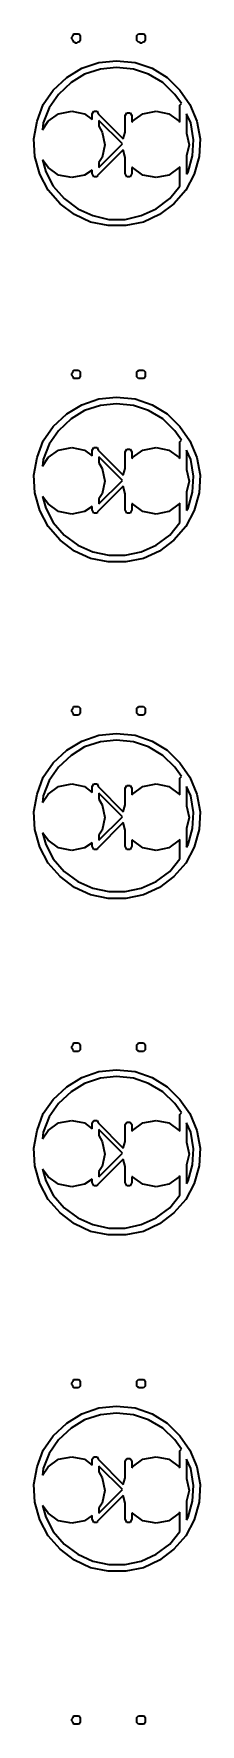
# Model space of a CAD drawing. Header units: millimetres. Extents: x 13 to 30, y -7 to 214.
# Drawn here: x 12.9 to 17.9, y 103.9 to 154.1 of the extents above; entities that cross this region are included whole.
import ezdxf

# ---------------------------------------------------------------- set-up
doc = ezdxf.new("R2010")
doc.units = ezdxf.units.MM
doc.layers.add('Pen 3', color=96, linetype='CONTINUOUS', true_color=0x008000)

msp = doc.modelspace()

# ---------------------------------------------------------------- linework, layer by layer
at = {"layer": 'Pen 3', "color": 96, "lineweight": 35, "true_color": 0x008000}
for p, q in [((14.075, 154.05), (14.1, 154.075)), ((14.075, 154), (14.075, 154.05)), ((14.1, 153.975), (14.075, 154)), ((14.1, 154.1), (14.125, 154.125)), ((14.1, 154.075), (14.1, 154.1)), ((14.1, 153.95), (14.1, 153.975)), ((14.125, 153.925), (14.1, 153.95)), ((14.125, 154.125), (14.125, 154.15)), ((14.125, 154.15), (14.15, 154.15)), ((14.125, 153.9), (14.125, 153.925)), ((14.15, 153.9), (14.125, 153.9)), ((14.15, 154.15), (14.175, 154.15)), ((14.175, 153.875), (14.15, 153.9)), ((14.175, 154.15), (14.225, 154.15)), ((14.225, 153.875), (14.175, 153.875)), ((14.225, 154.15), (14.25, 154.15)), ((14.25, 153.9), (14.225, 153.875)), ((14.25, 154.15), (14.275, 154.15)), ((14.275, 153.9), (14.25, 153.9)), ((14.275, 154.15), (14.3, 154.125)), ((14.3, 153.925), (14.275, 153.9)), ((14.3, 154.125), (14.325, 154.1)), ((14.325, 153.95), (14.3, 153.925)), ((14.325, 154.1), (14.325, 154.075)), ((14.325, 154.075), (14.325, 154.05)), ((14.325, 154.05), (14.325, 154)), ((14.325, 154), (14.325, 153.975)), ((14.325, 153.975), (14.325, 153.95)), ((16, 154.1), (16.025, 154.125)), ((16, 154.075), (16, 154.1)), ((16, 154.05), (16, 154.075)), ((16, 154), (16, 154.05)), ((16, 153.975), (16, 154)), ((16, 153.95), (16, 153.975)), ((16.025, 153.925), (16, 153.95)), ((16.025, 154.125), (16.05, 154.15)), ((16.05, 153.9), (16.025, 153.925)), ((16.05, 154.15), (16.075, 154.15)), ((16.075, 153.9), (16.05, 153.9)), ((16.075, 154.15), (16.1, 154.15)), ((16.1, 153.875), (16.075, 153.9)), ((16.1, 154.15), (16.15, 154.15)), ((16.15, 153.875), (16.1, 153.875)), ((16.15, 154.15), (16.175, 154.15)), ((16.175, 153.9), (16.15, 153.875)), ((16.175, 154.15), (16.2, 154.15)), ((16.2, 153.9), (16.175, 153.9)), ((16.2, 154.15), (16.225, 154.125)), ((16.225, 153.925), (16.2, 153.9)), ((16.225, 154.125), (16.25, 154.1)), ((16.25, 153.95), (16.225, 153.925)), ((16.25, 154.1), (16.25, 154.075)), ((16.25, 154.075), (16.25, 154.05)), ((16.25, 154.05), (16.25, 154)), ((16.25, 154), (16.25, 153.975)), ((16.25, 153.975), (16.25, 153.95)), ((14.375, 153.125), (14.875, 153.3)), ((14.875, 153.3), (15.4, 153.35)), ((15.4, 153.35), (15.95, 153.3)), ((15.95, 153.3), (16.45, 153.125)), ((13.525, 152.475), (13.925, 152.85)), ((13.925, 152.85), (14.375, 153.125)), ((14.45, 152.95), (14.05, 152.7)), ((14.925, 153.1), (14.45, 152.95)), ((15.4, 153.15), (14.925, 153.1)), ((15.9, 153.1), (15.4, 153.15)), ((16.35, 152.95), (15.9, 153.1)), ((16.775, 152.7), (16.35, 152.95)), ((16.45, 153.125), (16.9, 152.85)), ((16.9, 152.85), (17.275, 152.475)), ((13.225, 152.05), (13.525, 152.475)), ((13.675, 152.35), (13.4, 151.95)), ((14.05, 152.7), (13.675, 152.35)), ((17.125, 152.35), (16.775, 152.7)), ((17.325, 152.075), (17.125, 152.35)), ((17.275, 152.475), (17.575, 152.05)), ((13.05, 151.55), (13.225, 152.05)), ((13.4, 151.95), (13.225, 151.5)), ((13.375, 151.55), (13.675, 151.775)), ((13.675, 151.775), (14.075, 151.85)), ((14.075, 151.85), (14.45, 151.775)), ((14.45, 151.775), (14.675, 151.6)), ((14.675, 151.775), (14.725, 151.85)), ((14.675, 151.6), (14.675, 151.775)), ((14.725, 151.85), (14.825, 151.85)), ((14.825, 151.85), (14.85, 151.775)), ((14.85, 151.775), (15.6, 151.025)), ((15.65, 151.725), (15.7, 151.8)), ((15.7, 151.8), (15.8, 151.8)), ((15.8, 151.8), (15.85, 151.725)), ((15.875, 151.55), (16.175, 151.775)), ((16.175, 151.775), (16.575, 151.85)), ((16.575, 151.85), (16.95, 151.775)), ((16.95, 151.775), (17.25, 151.55)), ((17.275, 152.025), (17.325, 152.075)), ((17.275, 151.525), (17.275, 152.025)), ((17.6, 151.5), (17.475, 151.775)), ((17.475, 151.775), (17.475, 151.2)), ((17.575, 152.05), (17.775, 151.55)), ((12.95, 151.025), (13.05, 151.55)), ((13.2, 151.3), (13.375, 151.55)), ((13.225, 151.5), (13.2, 151.3)), ((15.575, 150.875), (14.875, 151.575)), ((14.875, 151.575), (14.875, 151.4)), ((14.875, 151.4), (14.975, 151.225)), ((15.65, 151.25), (15.65, 151.725)), ((15.85, 151.725), (15.85, 151.525)), ((15.85, 151.525), (15.875, 151.55)), ((17.25, 151.55), (17.275, 151.525)), ((17.675, 151), (17.6, 151.5)), ((17.775, 151.55), (17.875, 151.025)), ((12.975, 150.5), (12.95, 151.025)), ((14.875, 150.175), (15.575, 150.875)), ((14.975, 151.225), (15.05, 150.85)), ((15.05, 150.85), (14.975, 150.475)), ((15.6, 151.025), (15.65, 151.225)), ((15.65, 151.225), (15.65, 151.25)), ((17.475, 151.2), (17.55, 150.85)), ((17.55, 150.85), (17.475, 150.525)), ((17.65, 150.525), (17.675, 151)), ((17.875, 151.025), (17.85, 150.5)), ((13.125, 149.975), (12.975, 150.5)), ((13.375, 150.175), (13.2, 150.4)), ((13.2, 150.4), (13.3, 150.05)), ((15.6, 150.7), (14.825, 149.925)), ((14.975, 150.475), (14.875, 150.325)), ((14.875, 150.325), (14.875, 150.175)), ((15.65, 150.475), (15.6, 150.7)), ((15.65, 150), (15.65, 150.475)), ((15.65, 150.475), (15.65, 150.475)), ((17.475, 150.525), (17.475, 149.975)), ((17.525, 150.05), (17.65, 150.525)), ((17.85, 150.5), (17.7, 149.975)), ((13.375, 149.5), (13.125, 149.975)), ((13.3, 150.05), (13.525, 149.625)), ((13.675, 149.95), (13.375, 150.175)), ((14.075, 149.875), (13.675, 149.95)), ((14.45, 149.95), (14.075, 149.875)), ((14.675, 150.1), (14.45, 149.95)), ((14.675, 150), (14.675, 150.1)), ((14.725, 149.9), (14.675, 150)), ((14.75, 149.9), (14.725, 149.9)), ((14.775, 149.9), (14.75, 149.9)), ((14.75, 149.9), (14.75, 149.9)), ((14.825, 149.9), (14.775, 149.9)), ((14.825, 149.925), (14.825, 149.9)), ((15.7, 149.9), (15.65, 150)), ((15.8, 149.9), (15.7, 149.9)), ((15.85, 150), (15.8, 149.9)), ((15.875, 150.175), (15.85, 150.175)), ((15.85, 150.175), (15.85, 150)), ((16.175, 149.95), (15.875, 150.175)), ((16.575, 149.875), (16.175, 149.95)), ((16.95, 149.95), (16.575, 149.875)), ((17.25, 150.175), (16.95, 149.95)), ((17.275, 150.2), (17.25, 150.175)), ((17.275, 149.625), (17.275, 150.2)), ((17.7, 149.975), (17.45, 149.5)), ((17.475, 149.975), (17.525, 150.05)), ((13.725, 149.1), (13.375, 149.5)), ((13.525, 149.625), (13.85, 149.25)), ((13.85, 149.25), (14.25, 148.95)), ((16.575, 148.95), (16.975, 149.25)), ((16.975, 149.25), (17.275, 149.625)), ((17.45, 149.5), (17.1, 149.1)), ((14.15, 148.775), (13.725, 149.1)), ((14.625, 148.55), (14.15, 148.775)), ((14.25, 148.95), (14.7, 148.75)), ((14.7, 148.75), (15.175, 148.625)), ((15.65, 148.625), (16.125, 148.75)), ((16.125, 148.75), (16.575, 148.95)), ((16.675, 148.775), (16.2, 148.55)), ((17.1, 149.1), (16.675, 148.775)), ((15.15, 148.45), (14.625, 148.55)), ((15.675, 148.45), (15.15, 148.45)), ((15.175, 148.625), (15.65, 148.625)), ((16.2, 148.55), (15.675, 148.45)), ((14.075, 144.05), (14.1, 144.075)), ((14.075, 144), (14.075, 144.05)), ((14.1, 143.975), (14.075, 144)), ((14.1, 144.1), (14.125, 144.125)), ((14.1, 144.075), (14.1, 144.1)), ((14.1, 143.95), (14.1, 143.975)), ((14.125, 143.925), (14.1, 143.95)), ((14.125, 144.125), (14.125, 144.15)), ((14.125, 144.15), (14.15, 144.15)), ((14.125, 143.9), (14.125, 143.925)), ((14.15, 143.9), (14.125, 143.9)), ((14.15, 144.15), (14.175, 144.15)), ((14.175, 143.9), (14.15, 143.9)), ((14.175, 144.15), (14.225, 144.15)), ((14.225, 143.9), (14.175, 143.9)), ((14.225, 144.15), (14.25, 144.15)), ((14.25, 143.9), (14.225, 143.9)), ((14.25, 144.15), (14.275, 144.15)), ((14.275, 143.9), (14.25, 143.9)), ((14.275, 144.15), (14.3, 144.125)), ((14.3, 143.925), (14.275, 143.9)), ((14.3, 144.125), (14.325, 144.1)), ((14.325, 143.95), (14.3, 143.925)), ((14.325, 144.1), (14.325, 144.075)), ((14.325, 144.075), (14.325, 144.05)), ((14.325, 144.05), (14.325, 144)), ((14.325, 144), (14.325, 143.975)), ((14.325, 143.975), (14.325, 143.95)), ((16, 144.1), (16.025, 144.125)), ((16, 144.075), (16, 144.1)), ((16, 144.05), (16, 144.075)), ((16, 144), (16, 144.05)), ((16, 143.975), (16, 144)), ((16, 143.95), (16, 143.975)), ((16.025, 143.925), (16, 143.95)), ((16.025, 144.125), (16.05, 144.15)), ((16.05, 143.9), (16.025, 143.925)), ((16.05, 144.15), (16.075, 144.15)), ((16.075, 143.9), (16.05, 143.9)), ((16.075, 144.15), (16.1, 144.15)), ((16.1, 143.9), (16.075, 143.9)), ((16.1, 144.15), (16.15, 144.15)), ((16.15, 143.9), (16.1, 143.9)), ((16.15, 144.15), (16.175, 144.15)), ((16.175, 143.9), (16.15, 143.9)), ((16.175, 144.15), (16.2, 144.15)), ((16.2, 143.9), (16.175, 143.9)), ((16.2, 144.15), (16.225, 144.125)), ((16.225, 143.925), (16.2, 143.9)), ((16.225, 144.125), (16.25, 144.1)), ((16.25, 143.95), (16.225, 143.925)), ((16.25, 144.1), (16.25, 144.075)), ((16.25, 144.075), (16.25, 144.05)), ((16.25, 144.05), (16.25, 144)), ((16.25, 144), (16.25, 143.975)), ((16.25, 143.975), (16.25, 143.95)), ((14.375, 143.125), (14.875, 143.3)), ((14.875, 143.3), (15.4, 143.35)), ((15.4, 143.35), (15.95, 143.3)), ((15.95, 143.3), (16.45, 143.125)), ((13.525, 142.475), (13.925, 142.85)), ((13.925, 142.85), (14.375, 143.125)), ((14.45, 142.95), (14.05, 142.7)), ((14.925, 143.1), (14.45, 142.95)), ((15.4, 143.15), (14.925, 143.1)), ((15.9, 143.1), (15.4, 143.15)), ((16.35, 142.95), (15.9, 143.1)), ((16.775, 142.7), (16.35, 142.95)), ((16.45, 143.125), (16.9, 142.85)), ((16.9, 142.85), (17.275, 142.475)), ((13.225, 142.05), (13.525, 142.475)), ((13.675, 142.35), (13.4, 141.95)), ((14.05, 142.7), (13.675, 142.35)), ((17.125, 142.35), (16.775, 142.7)), ((17.325, 142.075), (17.125, 142.35)), ((17.275, 142.475), (17.575, 142.05)), ((13.05, 141.55), (13.225, 142.05)), ((13.4, 141.95), (13.225, 141.5)), ((13.375, 141.55), (13.675, 141.775)), ((13.675, 141.775), (14.075, 141.85)), ((14.075, 141.85), (14.45, 141.775)), ((14.45, 141.775), (14.675, 141.6)), ((14.675, 141.775), (14.725, 141.85)), ((14.675, 141.6), (14.675, 141.775)), ((14.725, 141.85), (14.825, 141.85)), ((14.825, 141.85), (14.85, 141.775)), ((14.85, 141.775), (15.6, 141.025)), ((15.65, 141.725), (15.7, 141.8)), ((15.65, 141.25), (15.65, 141.725)), ((15.7, 141.8), (15.8, 141.8)), ((15.8, 141.8), (15.85, 141.725)), ((15.85, 141.725), (15.85, 141.525)), ((15.875, 141.55), (16.175, 141.775)), ((16.175, 141.775), (16.575, 141.85)), ((16.575, 141.85), (16.95, 141.775)), ((16.95, 141.775), (17.25, 141.55)), ((17.275, 142.025), (17.325, 142.075)), ((17.275, 141.525), (17.275, 142.025)), ((17.6, 141.5), (17.475, 141.775)), ((17.475, 141.775), (17.475, 141.2)), ((17.575, 142.05), (17.775, 141.55)), ((12.95, 141.025), (13.05, 141.55)), ((13.2, 141.3), (13.375, 141.55)), ((13.225, 141.5), (13.2, 141.3)), ((15.575, 140.875), (14.875, 141.575)), ((14.875, 141.575), (14.875, 141.4)), ((14.875, 141.4), (14.975, 141.225)), ((14.975, 141.225), (15.05, 140.85)), ((15.6, 141.025), (15.65, 141.225)), ((15.65, 141.225), (15.65, 141.25)), ((15.85, 141.525), (15.875, 141.55)), ((17.25, 141.55), (17.275, 141.525)), ((17.675, 141), (17.6, 141.5)), ((17.775, 141.55), (17.875, 141.025)), ((12.975, 140.5), (12.95, 141.025)), ((15.6, 140.7), (14.825, 139.925)), ((14.875, 140.175), (15.575, 140.875)), ((15.05, 140.85), (14.975, 140.475)), ((15.65, 140.475), (15.6, 140.7)), ((17.475, 141.2), (17.55, 140.85)), ((17.55, 140.85), (17.475, 140.525)), ((17.65, 140.525), (17.675, 141)), ((17.875, 141.025), (17.85, 140.5)), ((13.125, 139.975), (12.975, 140.5)), ((13.375, 140.175), (13.2, 140.4)), ((13.2, 140.4), (13.3, 140.05)), ((14.975, 140.475), (14.875, 140.325)), ((14.875, 140.325), (14.875, 140.175)), ((15.65, 140), (15.65, 140.475)), ((15.65, 140.475), (15.65, 140.475)), ((17.275, 140.2), (17.25, 140.175)), ((17.275, 139.625), (17.275, 140.2)), ((17.475, 140.525), (17.475, 139.975)), ((17.525, 140.05), (17.65, 140.525)), ((17.85, 140.5), (17.7, 139.975)), ((13.375, 139.5), (13.125, 139.975)), ((13.3, 140.05), (13.525, 139.625)), ((13.675, 139.95), (13.375, 140.175)), ((14.075, 139.875), (13.675, 139.95)), ((14.45, 139.95), (14.075, 139.875)), ((14.675, 140.1), (14.45, 139.95)), ((14.675, 140), (14.675, 140.1)), ((14.725, 139.9), (14.675, 140)), ((14.75, 139.9), (14.725, 139.9)), ((14.775, 139.9), (14.75, 139.9)), ((14.75, 139.9), (14.75, 139.9)), ((14.825, 139.9), (14.775, 139.9)), ((14.825, 139.925), (14.825, 139.9)), ((15.7, 139.9), (15.65, 140)), ((15.8, 139.9), (15.7, 139.9)), ((15.85, 140), (15.8, 139.9)), ((15.875, 140.175), (15.85, 140.175)), ((15.85, 140.175), (15.85, 140)), ((16.175, 139.95), (15.875, 140.175)), ((16.575, 139.875), (16.175, 139.95)), ((16.95, 139.95), (16.575, 139.875)), ((17.25, 140.175), (16.95, 139.95)), ((17.7, 139.975), (17.45, 139.5)), ((17.475, 139.975), (17.525, 140.05)), ((13.725, 139.1), (13.375, 139.5)), ((13.525, 139.625), (13.85, 139.25)), ((13.85, 139.25), (14.25, 138.95)), ((16.575, 138.95), (16.975, 139.25)), ((16.975, 139.25), (17.275, 139.625)), ((17.45, 139.5), (17.1, 139.1)), ((14.15, 138.775), (13.725, 139.1)), ((14.625, 138.55), (14.15, 138.775)), ((14.25, 138.95), (14.7, 138.75)), ((14.7, 138.75), (15.175, 138.65)), ((15.65, 138.65), (16.125, 138.75)), ((16.125, 138.75), (16.575, 138.95)), ((16.675, 138.775), (16.2, 138.55)), ((17.1, 139.1), (16.675, 138.775)), ((15.15, 138.45), (14.625, 138.55)), ((15.675, 138.45), (15.15, 138.45)), ((15.175, 138.65), (15.65, 138.65)), ((16.2, 138.55), (15.675, 138.45)), ((14.075, 134.05), (14.1, 134.075)), ((14.075, 134), (14.075, 134.05)), ((14.1, 133.975), (14.075, 134)), ((14.1, 134.1), (14.125, 134.125)), ((14.1, 134.075), (14.1, 134.1)), ((14.1, 133.95), (14.1, 133.975)), ((14.125, 133.925), (14.1, 133.95)), ((14.125, 134.125), (14.125, 134.15)), ((14.125, 134.15), (14.15, 134.15)), ((14.125, 133.9), (14.125, 133.925)), ((14.15, 133.9), (14.125, 133.9)), ((14.15, 134.15), (14.175, 134.15)), ((14.175, 133.9), (14.15, 133.9)), ((14.175, 134.15), (14.225, 134.15)), ((14.225, 133.9), (14.175, 133.9)), ((14.225, 134.15), (14.25, 134.15)), ((14.25, 133.9), (14.225, 133.9)), ((14.25, 134.15), (14.275, 134.15)), ((14.275, 133.9), (14.25, 133.9)), ((14.275, 134.15), (14.3, 134.125)), ((14.3, 133.925), (14.275, 133.9)), ((14.3, 134.125), (14.325, 134.1)), ((14.325, 133.95), (14.3, 133.925)), ((14.325, 134.1), (14.325, 134.075)), ((14.325, 134.075), (14.325, 134.05)), ((14.325, 134.05), (14.325, 134)), ((14.325, 134), (14.325, 133.975)), ((14.325, 133.975), (14.325, 133.95)), ((16, 134.1), (16.025, 134.125)), ((16, 134.075), (16, 134.1)), ((16, 134.05), (16, 134.075)), ((16, 134), (16, 134.05)), ((16, 133.975), (16, 134)), ((16, 133.95), (16, 133.975)), ((16.025, 133.925), (16, 133.95)), ((16.025, 134.125), (16.05, 134.15)), ((16.05, 133.9), (16.025, 133.925)), ((16.05, 134.15), (16.075, 134.15)), ((16.075, 133.9), (16.05, 133.9)), ((16.075, 134.15), (16.1, 134.15)), ((16.1, 133.9), (16.075, 133.9)), ((16.1, 134.15), (16.15, 134.15)), ((16.15, 133.9), (16.1, 133.9)), ((16.15, 134.15), (16.175, 134.15)), ((16.175, 133.9), (16.15, 133.9)), ((16.175, 134.15), (16.2, 134.15)), ((16.2, 133.9), (16.175, 133.9)), ((16.2, 134.15), (16.225, 134.125)), ((16.225, 133.925), (16.2, 133.9)), ((16.225, 134.125), (16.25, 134.1)), ((16.25, 133.95), (16.225, 133.925)), ((16.25, 134.1), (16.25, 134.075)), ((16.25, 134.075), (16.25, 134.05)), ((16.25, 134.05), (16.25, 134)), ((16.25, 134), (16.25, 133.975)), ((16.25, 133.975), (16.25, 133.95)), ((14.375, 133.125), (14.875, 133.3)), ((14.875, 133.3), (15.4, 133.35)), ((15.4, 133.35), (15.95, 133.3)), ((15.95, 133.3), (16.45, 133.125)), ((13.525, 132.475), (13.925, 132.85)), ((14.05, 132.7), (13.675, 132.35)), ((13.925, 132.85), (14.375, 133.125)), ((14.45, 132.95), (14.05, 132.7)), ((14.925, 133.1), (14.45, 132.95)), ((15.4, 133.15), (14.925, 133.1)), ((15.9, 133.1), (15.4, 133.15)), ((16.35, 132.95), (15.9, 133.1)), ((16.775, 132.7), (16.35, 132.95)), ((16.45, 133.125), (16.9, 132.85)), ((17.125, 132.35), (16.775, 132.7)), ((16.9, 132.85), (17.275, 132.475)), ((13.225, 132.05), (13.525, 132.475)), ((13.675, 132.35), (13.4, 131.95)), ((17.325, 132.075), (17.125, 132.35)), ((17.275, 132.475), (17.575, 132.05)), ((13.05, 131.55), (13.225, 132.05)), ((13.4, 131.95), (13.225, 131.5)), ((13.375, 131.55), (13.675, 131.775)), ((13.675, 131.775), (14.075, 131.85)), ((14.075, 131.85), (14.45, 131.775)), ((14.45, 131.775), (14.675, 131.6)), ((14.675, 131.775), (14.725, 131.85)), ((14.675, 131.6), (14.675, 131.775)), ((14.725, 131.85), (14.825, 131.85)), ((14.825, 131.85), (14.85, 131.775)), ((14.85, 131.775), (15.6, 131.025)), ((15.65, 131.725), (15.7, 131.8)), ((15.65, 131.25), (15.65, 131.725)), ((15.7, 131.8), (15.8, 131.8)), ((15.8, 131.8), (15.85, 131.725)), ((15.85, 131.725), (15.85, 131.525)), ((15.875, 131.55), (16.175, 131.775)), ((16.175, 131.775), (16.575, 131.85)), ((16.575, 131.85), (16.95, 131.775)), ((16.95, 131.775), (17.25, 131.55)), ((17.275, 132.025), (17.325, 132.075)), ((17.275, 131.525), (17.275, 132.025)), ((17.6, 131.5), (17.475, 131.775)), ((17.475, 131.775), (17.475, 131.2)), ((17.575, 132.05), (17.775, 131.55)), ((12.95, 131.025), (13.05, 131.55)), ((13.2, 131.3), (13.375, 131.55)), ((13.225, 131.5), (13.2, 131.3)), ((15.575, 130.875), (14.875, 131.575)), ((14.875, 131.575), (14.875, 131.4)), ((14.875, 131.4), (14.975, 131.225)), ((14.975, 131.225), (15.05, 130.85)), ((15.6, 131.025), (15.65, 131.225)), ((15.65, 131.225), (15.65, 131.25)), ((15.85, 131.525), (15.875, 131.55)), ((17.25, 131.55), (17.275, 131.525)), ((17.475, 131.2), (17.55, 130.85)), ((17.675, 131), (17.6, 131.5)), ((17.775, 131.55), (17.875, 131.025)), ((12.975, 130.5), (12.95, 131.025)), ((15.6, 130.7), (14.825, 129.925)), ((14.875, 130.175), (15.575, 130.875)), ((15.05, 130.85), (14.975, 130.475)), ((15.65, 130.475), (15.6, 130.7)), ((17.55, 130.85), (17.475, 130.525)), ((17.65, 130.525), (17.675, 131)), ((17.875, 131.025), (17.85, 130.5)), ((13.125, 129.975), (12.975, 130.5)), ((13.375, 130.175), (13.2, 130.4)), ((13.2, 130.4), (13.3, 130.05)), ((13.675, 129.95), (13.375, 130.175)), ((14.975, 130.475), (14.875, 130.325)), ((14.875, 130.325), (14.875, 130.175)), ((15.65, 130), (15.65, 130.475)), ((15.65, 130.475), (15.65, 130.475)), ((15.875, 130.175), (15.85, 130.175)), ((15.85, 130.175), (15.85, 130)), ((16.175, 129.95), (15.875, 130.175)), ((17.25, 130.175), (16.95, 129.95)), ((17.275, 130.2), (17.25, 130.175)), ((17.275, 129.625), (17.275, 130.2)), ((17.475, 130.525), (17.475, 129.975)), ((17.525, 130.05), (17.65, 130.525)), ((17.85, 130.5), (17.7, 129.975)), ((13.375, 129.5), (13.125, 129.975)), ((13.3, 130.05), (13.525, 129.625)), ((14.075, 129.875), (13.675, 129.95)), ((14.45, 129.95), (14.075, 129.875)), ((14.675, 130.1), (14.45, 129.95)), ((14.675, 130), (14.675, 130.1)), ((14.725, 129.9), (14.675, 130)), ((14.75, 129.9), (14.725, 129.9)), ((14.775, 129.9), (14.75, 129.9)), ((14.75, 129.9), (14.75, 129.9)), ((14.825, 129.9), (14.775, 129.9)), ((14.825, 129.925), (14.825, 129.9)), ((15.7, 129.9), (15.65, 130)), ((15.8, 129.9), (15.7, 129.9)), ((15.85, 130), (15.8, 129.9)), ((16.575, 129.875), (16.175, 129.95)), ((16.95, 129.95), (16.575, 129.875)), ((17.7, 129.975), (17.45, 129.5)), ((17.475, 129.975), (17.525, 130.05)), ((13.725, 129.1), (13.375, 129.5)), ((13.525, 129.625), (13.85, 129.25)), ((13.85, 129.25), (14.25, 128.95)), ((16.575, 128.95), (16.975, 129.25)), ((16.975, 129.25), (17.275, 129.625)), ((17.45, 129.5), (17.1, 129.1)), ((14.15, 128.775), (13.725, 129.1)), ((14.625, 128.55), (14.15, 128.775)), ((14.25, 128.95), (14.7, 128.75)), ((14.7, 128.75), (15.175, 128.65)), ((15.175, 128.65), (15.65, 128.65)), ((15.65, 128.65), (16.125, 128.75)), ((16.125, 128.75), (16.575, 128.95)), ((16.675, 128.775), (16.2, 128.55)), ((17.1, 129.1), (16.675, 128.775)), ((15.15, 128.45), (14.625, 128.55)), ((15.675, 128.45), (15.15, 128.45)), ((16.2, 128.55), (15.675, 128.45)), ((14.1, 124.1), (14.125, 124.125)), ((14.125, 124.125), (14.125, 124.15)), ((14.125, 124.15), (14.15, 124.15)), ((14.15, 124.15), (14.175, 124.15)), ((14.175, 124.15), (14.225, 124.15)), ((14.225, 124.15), (14.25, 124.15)), ((14.25, 124.15), (14.275, 124.15)), ((14.275, 124.15), (14.3, 124.125)), ((14.3, 124.125), (14.325, 124.1)), ((16, 124.1), (16.025, 124.125)), ((16.025, 124.125), (16.05, 124.15)), ((16.05, 124.15), (16.075, 124.15)), ((16.075, 124.15), (16.1, 124.15)), ((16.1, 124.15), (16.15, 124.15)), ((16.15, 124.15), (16.175, 124.15)), ((16.175, 124.15), (16.2, 124.15)), ((16.2, 124.15), (16.225, 124.125)), ((16.225, 124.125), (16.25, 124.1)), ((14.075, 124.05), (14.1, 124.075)), ((14.075, 124), (14.075, 124.05)), ((14.1, 123.975), (14.075, 124)), ((14.1, 124.075), (14.1, 124.1)), ((14.1, 123.95), (14.1, 123.975)), ((14.125, 123.925), (14.1, 123.95)), ((14.125, 123.9), (14.125, 123.925)), ((14.15, 123.9), (14.125, 123.9)), ((14.175, 123.9), (14.15, 123.9)), ((14.225, 123.9), (14.175, 123.9)), ((14.25, 123.9), (14.225, 123.9)), ((14.275, 123.9), (14.25, 123.9)), ((14.3, 123.925), (14.275, 123.9)), ((14.325, 123.95), (14.3, 123.925)), ((14.325, 124.1), (14.325, 124.075)), ((14.325, 124.075), (14.325, 124.05)), ((14.325, 124.05), (14.325, 124)), ((14.325, 124), (14.325, 123.975)), ((14.325, 123.975), (14.325, 123.95)), ((16, 124.075), (16, 124.1)), ((16, 124.05), (16, 124.075)), ((16, 124), (16, 124.05)), ((16, 123.975), (16, 124)), ((16, 123.95), (16, 123.975)), ((16.025, 123.925), (16, 123.95)), ((16.05, 123.9), (16.025, 123.925)), ((16.075, 123.9), (16.05, 123.9)), ((16.1, 123.9), (16.075, 123.9)), ((16.15, 123.9), (16.1, 123.9)), ((16.175, 123.9), (16.15, 123.9)), ((16.2, 123.9), (16.175, 123.9)), ((16.225, 123.925), (16.2, 123.9)), ((16.25, 123.95), (16.225, 123.925)), ((16.25, 124.1), (16.25, 124.075)), ((16.25, 124.075), (16.25, 124.05)), ((16.25, 124.05), (16.25, 124)), ((16.25, 124), (16.25, 123.975)), ((16.25, 123.975), (16.25, 123.95)), ((13.925, 122.85), (14.375, 123.125)), ((14.375, 123.125), (14.875, 123.3)), ((14.875, 123.3), (15.4, 123.35)), ((15.4, 123.15), (14.925, 123.1)), ((15.4, 123.35), (15.95, 123.3)), ((15.9, 123.1), (15.4, 123.15)), ((15.95, 123.3), (16.45, 123.125)), ((16.45, 123.125), (16.9, 122.85)), ((13.525, 122.475), (13.925, 122.85)), ((14.05, 122.7), (13.675, 122.35)), ((14.45, 122.95), (14.05, 122.7)), ((14.925, 123.1), (14.45, 122.95)), ((16.35, 122.95), (15.9, 123.1)), ((16.775, 122.7), (16.35, 122.95)), ((17.125, 122.35), (16.775, 122.7)), ((16.9, 122.85), (17.275, 122.475)), ((13.225, 122.05), (13.525, 122.475)), ((13.675, 122.35), (13.4, 121.95)), ((17.325, 122.075), (17.125, 122.35)), ((17.275, 122.475), (17.575, 122.05)), ((13.05, 121.55), (13.225, 122.05)), ((13.4, 121.95), (13.225, 121.5)), ((13.375, 121.55), (13.675, 121.775)), ((13.675, 121.775), (14.075, 121.85)), ((14.075, 121.85), (14.45, 121.775)), ((14.45, 121.775), (14.675, 121.6)), ((14.675, 121.775), (14.725, 121.85)), ((14.675, 121.6), (14.675, 121.775)), ((14.725, 121.85), (14.825, 121.85)), ((14.825, 121.85), (14.85, 121.775)), ((14.85, 121.775), (15.6, 121.025)), ((15.65, 121.725), (15.7, 121.8)), ((15.65, 121.25), (15.65, 121.725)), ((15.7, 121.8), (15.8, 121.8)), ((15.8, 121.8), (15.85, 121.725)), ((15.85, 121.725), (15.85, 121.525)), ((15.875, 121.55), (16.175, 121.775)), ((16.175, 121.775), (16.575, 121.85)), ((16.575, 121.85), (16.95, 121.775)), ((16.95, 121.775), (17.25, 121.55)), ((17.275, 122.025), (17.325, 122.075)), ((17.275, 121.525), (17.275, 122.025)), ((17.6, 121.5), (17.475, 121.775)), ((17.475, 121.775), (17.475, 121.2)), ((17.575, 122.05), (17.775, 121.55)), ((12.95, 121.025), (13.05, 121.55)), ((13.2, 121.3), (13.375, 121.55)), ((13.225, 121.5), (13.2, 121.3)), ((15.575, 120.875), (14.875, 121.575)), ((14.875, 121.575), (14.875, 121.4)), ((14.875, 121.4), (14.975, 121.225)), ((14.975, 121.225), (15.05, 120.85)), ((15.6, 121.025), (15.65, 121.225)), ((15.65, 121.225), (15.65, 121.25)), ((15.85, 121.525), (15.875, 121.55)), ((17.25, 121.55), (17.275, 121.525)), ((17.475, 121.2), (17.55, 120.85)), ((17.675, 121), (17.6, 121.5)), ((17.775, 121.55), (17.875, 121.025)), ((12.975, 120.5), (12.95, 121.025)), ((15.6, 120.7), (14.825, 119.925)), ((14.875, 120.175), (15.575, 120.875)), ((15.05, 120.85), (14.975, 120.475)), ((15.65, 120.475), (15.6, 120.7)), ((17.55, 120.85), (17.475, 120.525)), ((17.65, 120.525), (17.675, 121)), ((17.875, 121.025), (17.85, 120.5)), ((13.125, 119.975), (12.975, 120.5)), ((13.375, 120.175), (13.2, 120.4)), ((13.2, 120.4), (13.3, 120.05)), ((13.675, 119.95), (13.375, 120.175)), ((14.675, 120.1), (14.45, 119.95)), ((14.675, 120), (14.675, 120.1)), ((14.975, 120.475), (14.875, 120.325)), ((14.875, 120.325), (14.875, 120.175)), ((15.65, 120), (15.65, 120.475)), ((15.65, 120.475), (15.65, 120.475)), ((15.875, 120.175), (15.85, 120.175)), ((15.85, 120.175), (15.85, 120)), ((16.175, 119.95), (15.875, 120.175)), ((17.25, 120.175), (16.95, 119.95)), ((17.275, 120.2), (17.25, 120.175)), ((17.275, 119.625), (17.275, 120.2)), ((17.475, 120.525), (17.475, 119.975)), ((17.525, 120.05), (17.65, 120.525)), ((17.85, 120.5), (17.7, 119.975)), ((13.375, 119.5), (13.125, 119.975)), ((13.3, 120.05), (13.525, 119.625)), ((13.525, 119.625), (13.85, 119.25)), ((14.075, 119.875), (13.675, 119.95)), ((14.45, 119.95), (14.075, 119.875)), ((14.725, 119.9), (14.675, 120)), ((14.75, 119.9), (14.725, 119.9)), ((14.775, 119.9), (14.75, 119.9)), ((14.75, 119.9), (14.75, 119.9)), ((14.825, 119.9), (14.775, 119.9)), ((14.825, 119.925), (14.825, 119.9)), ((15.7, 119.9), (15.65, 120)), ((15.8, 119.9), (15.7, 119.9)), ((15.85, 120), (15.8, 119.9)), ((16.575, 119.875), (16.175, 119.95)), ((16.95, 119.95), (16.575, 119.875)), ((16.975, 119.25), (17.275, 119.625)), ((17.7, 119.975), (17.45, 119.5)), ((17.475, 119.975), (17.525, 120.05)), ((13.725, 119.1), (13.375, 119.5)), ((14.15, 118.775), (13.725, 119.1)), ((13.85, 119.25), (14.25, 118.95)), ((16.575, 118.95), (16.975, 119.25)), ((17.1, 119.1), (16.675, 118.775)), ((17.45, 119.5), (17.1, 119.1)), ((14.625, 118.55), (14.15, 118.775)), ((14.25, 118.95), (14.7, 118.75)), ((14.7, 118.75), (15.175, 118.65)), ((15.175, 118.65), (15.65, 118.65)), ((15.65, 118.65), (16.125, 118.75)), ((16.125, 118.75), (16.575, 118.95)), ((16.675, 118.775), (16.2, 118.55)), ((15.15, 118.45), (14.625, 118.55)), ((15.675, 118.45), (15.15, 118.45)), ((16.2, 118.55), (15.675, 118.45)), ((14.075, 114.05), (14.1, 114.075)), ((14.1, 114.1), (14.125, 114.125)), ((14.1, 114.075), (14.1, 114.1)), ((14.125, 114.125), (14.125, 114.15)), ((14.125, 114.15), (14.15, 114.15)), ((14.15, 114.15), (14.175, 114.15)), ((14.175, 114.15), (14.225, 114.15)), ((14.225, 114.15), (14.25, 114.15)), ((14.25, 114.15), (14.275, 114.15)), ((14.275, 114.15), (14.3, 114.125)), ((14.3, 114.125), (14.325, 114.1)), ((14.325, 114.1), (14.325, 114.075)), ((14.325, 114.075), (14.325, 114.05)), ((16, 114.1), (16.025, 114.125)), ((16, 114.075), (16, 114.1)), ((16, 114.05), (16, 114.075)), ((16.025, 114.125), (16.05, 114.15)), ((16.05, 114.15), (16.075, 114.15)), ((16.075, 114.15), (16.1, 114.15)), ((16.1, 114.15), (16.15, 114.15)), ((16.15, 114.15), (16.175, 114.15)), ((16.175, 114.15), (16.2, 114.15)), ((16.2, 114.15), (16.225, 114.125)), ((16.225, 114.125), (16.25, 114.1)), ((16.25, 114.1), (16.25, 114.075)), ((16.25, 114.075), (16.25, 114.05)), ((14.075, 114), (14.075, 114.05)), ((14.1, 113.975), (14.075, 114)), ((14.1, 113.95), (14.1, 113.975)), ((14.125, 113.925), (14.1, 113.95)), ((14.125, 113.9), (14.125, 113.925)), ((14.15, 113.9), (14.125, 113.9)), ((14.175, 113.9), (14.15, 113.9)), ((14.225, 113.9), (14.175, 113.9)), ((14.25, 113.9), (14.225, 113.9)), ((14.275, 113.9), (14.25, 113.9)), ((14.3, 113.925), (14.275, 113.9)), ((14.325, 113.95), (14.3, 113.925)), ((14.325, 114.05), (14.325, 114)), ((14.325, 114), (14.325, 113.975)), ((14.325, 113.975), (14.325, 113.95)), ((16, 114), (16, 114.05)), ((16, 113.975), (16, 114)), ((16, 113.95), (16, 113.975)), ((16.025, 113.925), (16, 113.95)), ((16.05, 113.9), (16.025, 113.925)), ((16.075, 113.9), (16.05, 113.9)), ((16.1, 113.9), (16.075, 113.9)), ((16.15, 113.9), (16.1, 113.9)), ((16.175, 113.9), (16.15, 113.9)), ((16.2, 113.9), (16.175, 113.9)), ((16.225, 113.925), (16.2, 113.9)), ((16.25, 113.95), (16.225, 113.925)), ((16.25, 114.05), (16.25, 114)), ((16.25, 114), (16.25, 113.975)), ((16.25, 113.975), (16.25, 113.95)), ((13.925, 112.85), (14.375, 113.125)), ((14.375, 113.125), (14.875, 113.3)), ((14.925, 113.1), (14.45, 112.95)), ((14.875, 113.3), (15.4, 113.35)), ((15.4, 113.15), (14.925, 113.1)), ((15.4, 113.35), (15.95, 113.3)), ((15.9, 113.1), (15.4, 113.15)), ((16.35, 112.95), (15.9, 113.1)), ((15.95, 113.3), (16.45, 113.125)), ((16.45, 113.125), (16.9, 112.85)), ((13.525, 112.475), (13.925, 112.85)), ((14.05, 112.7), (13.675, 112.35)), ((14.45, 112.95), (14.05, 112.7)), ((16.775, 112.7), (16.35, 112.95)), ((17.125, 112.35), (16.775, 112.7)), ((16.9, 112.85), (17.275, 112.475)), ((13.225, 112.05), (13.525, 112.475)), ((13.675, 112.35), (13.4, 111.95)), ((17.325, 112.075), (17.125, 112.35)), ((17.275, 112.475), (17.575, 112.05)), ((17.275, 112.025), (17.325, 112.075)), ((13.05, 111.55), (13.225, 112.05)), ((13.4, 111.95), (13.225, 111.5)), ((13.375, 111.55), (13.675, 111.775)), ((13.675, 111.775), (14.075, 111.85)), ((14.075, 111.85), (14.45, 111.775)), ((14.45, 111.775), (14.675, 111.6)), ((14.675, 111.775), (14.725, 111.85)), ((14.675, 111.6), (14.675, 111.775)), ((14.725, 111.85), (14.825, 111.85)), ((14.825, 111.85), (14.85, 111.775)), ((14.85, 111.775), (15.6, 111.025)), ((15.575, 110.875), (14.875, 111.575)), ((14.875, 111.575), (14.875, 111.4)), ((15.65, 111.725), (15.7, 111.8)), ((15.65, 111.25), (15.65, 111.725)), ((15.7, 111.8), (15.8, 111.8)), ((15.8, 111.8), (15.85, 111.725)), ((15.85, 111.725), (15.85, 111.525)), ((15.875, 111.55), (16.175, 111.775)), ((16.175, 111.775), (16.575, 111.85)), ((16.575, 111.85), (16.95, 111.775)), ((16.95, 111.775), (17.25, 111.55)), ((17.275, 111.525), (17.275, 112.025)), ((17.6, 111.5), (17.475, 111.775)), ((17.475, 111.775), (17.475, 111.2)), ((17.575, 112.05), (17.775, 111.55)), ((12.95, 111.025), (13.05, 111.55)), ((13.2, 111.3), (13.375, 111.55)), ((13.225, 111.5), (13.2, 111.3)), ((14.875, 111.4), (14.975, 111.225)), ((14.975, 111.225), (15.05, 110.85)), ((15.6, 111.025), (15.65, 111.225)), ((15.65, 111.225), (15.65, 111.25)), ((15.85, 111.525), (15.875, 111.55)), ((17.25, 111.55), (17.275, 111.525)), ((17.475, 111.2), (17.55, 110.85)), ((17.675, 111), (17.6, 111.5)), ((17.775, 111.55), (17.875, 111.025)), ((12.975, 110.5), (12.95, 111.025)), ((15.6, 110.7), (14.825, 109.925)), ((14.875, 110.175), (15.575, 110.875)), ((15.05, 110.85), (14.975, 110.475)), ((15.65, 110.475), (15.6, 110.7)), ((17.55, 110.85), (17.475, 110.525)), ((17.65, 110.525), (17.675, 111)), ((17.875, 111.025), (17.85, 110.5)), ((13.125, 109.975), (12.975, 110.5)), ((13.375, 110.175), (13.2, 110.4)), ((13.2, 110.4), (13.3, 110.05)), ((13.3, 110.05), (13.525, 109.625)), ((13.675, 109.95), (13.375, 110.175)), ((14.675, 110.1), (14.45, 109.95)), ((14.675, 110), (14.675, 110.1)), ((14.975, 110.475), (14.875, 110.325)), ((14.875, 110.325), (14.875, 110.175)), ((15.65, 110), (15.65, 110.475)), ((15.65, 110.475), (15.65, 110.475)), ((15.875, 110.175), (15.85, 110.175)), ((15.85, 110.175), (15.85, 110)), ((16.175, 109.95), (15.875, 110.175)), ((17.25, 110.175), (16.95, 109.95)), ((17.275, 110.2), (17.25, 110.175)), ((17.275, 109.625), (17.275, 110.2)), ((17.475, 110.525), (17.475, 109.975)), ((17.475, 109.975), (17.525, 110.05)), ((17.525, 110.05), (17.65, 110.525)), ((17.85, 110.5), (17.7, 109.975)), ((13.375, 109.5), (13.125, 109.975)), ((13.525, 109.625), (13.85, 109.25)), ((14.075, 109.875), (13.675, 109.95)), ((14.45, 109.95), (14.075, 109.875)), ((14.725, 109.9), (14.675, 110)), ((14.75, 109.9), (14.725, 109.9)), ((14.775, 109.9), (14.75, 109.9)), ((14.75, 109.9), (14.75, 109.9)), ((14.825, 109.9), (14.775, 109.9)), ((14.825, 109.925), (14.825, 109.9)), ((15.7, 109.9), (15.65, 110)), ((15.8, 109.9), (15.7, 109.9)), ((15.85, 110), (15.8, 109.9)), ((16.575, 109.875), (16.175, 109.95)), ((16.95, 109.95), (16.575, 109.875)), ((16.975, 109.25), (17.275, 109.625)), ((17.7, 109.975), (17.45, 109.5)), ((13.725, 109.1), (13.375, 109.5)), ((14.15, 108.775), (13.725, 109.1)), ((13.85, 109.25), (14.25, 108.95)), ((16.575, 108.95), (16.975, 109.25)), ((17.1, 109.1), (16.675, 108.775)), ((17.45, 109.5), (17.1, 109.1)), ((14.625, 108.55), (14.15, 108.775)), ((14.25, 108.95), (14.7, 108.75)), ((15.15, 108.45), (14.625, 108.55)), ((14.7, 108.75), (15.175, 108.65)), ((15.175, 108.65), (15.65, 108.65)), ((15.65, 108.65), (16.125, 108.75)), ((16.2, 108.55), (15.675, 108.45)), ((16.125, 108.75), (16.575, 108.95)), ((16.675, 108.775), (16.2, 108.55)), ((15.675, 108.45), (15.15, 108.45)), ((14.075, 104.05), (14.1, 104.075)), ((14.075, 104), (14.075, 104.05)), ((14.1, 104.1), (14.125, 104.125)), ((14.1, 104.075), (14.1, 104.1)), ((14.125, 104.125), (14.125, 104.15)), ((14.125, 104.15), (14.15, 104.15)), ((14.15, 104.15), (14.175, 104.15)), ((14.175, 104.15), (14.225, 104.15)), ((14.225, 104.15), (14.25, 104.15)), ((14.25, 104.15), (14.275, 104.15)), ((14.275, 104.15), (14.3, 104.125)), ((14.3, 104.125), (14.325, 104.1)), ((14.325, 104.1), (14.325, 104.075)), ((14.325, 104.075), (14.325, 104.05)), ((14.325, 104.05), (14.325, 104)), ((16, 104.1), (16.025, 104.125)), ((16, 104.075), (16, 104.1)), ((16, 104.05), (16, 104.075)), ((16, 104), (16, 104.05)), ((16.025, 104.125), (16.05, 104.15)), ((16.05, 104.15), (16.075, 104.15)), ((16.075, 104.15), (16.1, 104.15)), ((16.1, 104.15), (16.15, 104.15)), ((16.15, 104.15), (16.175, 104.15)), ((16.175, 104.15), (16.2, 104.15)), ((16.2, 104.15), (16.225, 104.125)), ((16.225, 104.125), (16.25, 104.1)), ((16.25, 104.1), (16.25, 104.075)), ((16.25, 104.075), (16.25, 104.05)), ((16.25, 104.05), (16.25, 104)), ((14.1, 103.975), (14.075, 104)), ((14.1, 103.95), (14.1, 103.975)), ((14.125, 103.925), (14.1, 103.95)), ((14.125, 103.9), (14.125, 103.925)), ((14.15, 103.9), (14.125, 103.9)), ((14.175, 103.9), (14.15, 103.9)), ((14.225, 103.9), (14.175, 103.9)), ((14.25, 103.9), (14.225, 103.9)), ((14.275, 103.9), (14.25, 103.9)), ((14.3, 103.925), (14.275, 103.9)), ((14.325, 103.95), (14.3, 103.925)), ((14.325, 104), (14.325, 103.975)), ((14.325, 103.975), (14.325, 103.95)), ((16, 103.975), (16, 104)), ((16, 103.95), (16, 103.975)), ((16.025, 103.925), (16, 103.95)), ((16.05, 103.9), (16.025, 103.925)), ((16.075, 103.9), (16.05, 103.9)), ((16.1, 103.9), (16.075, 103.9)), ((16.15, 103.9), (16.1, 103.9)), ((16.175, 103.9), (16.15, 103.9)), ((16.2, 103.9), (16.175, 103.9)), ((16.225, 103.925), (16.2, 103.9)), ((16.25, 103.95), (16.225, 103.925)), ((16.25, 104), (16.25, 103.975)), ((16.25, 103.975), (16.25, 103.95))]:
    msp.add_line(p, q, dxfattribs=at)

doc.saveas('drawing.dxf')
